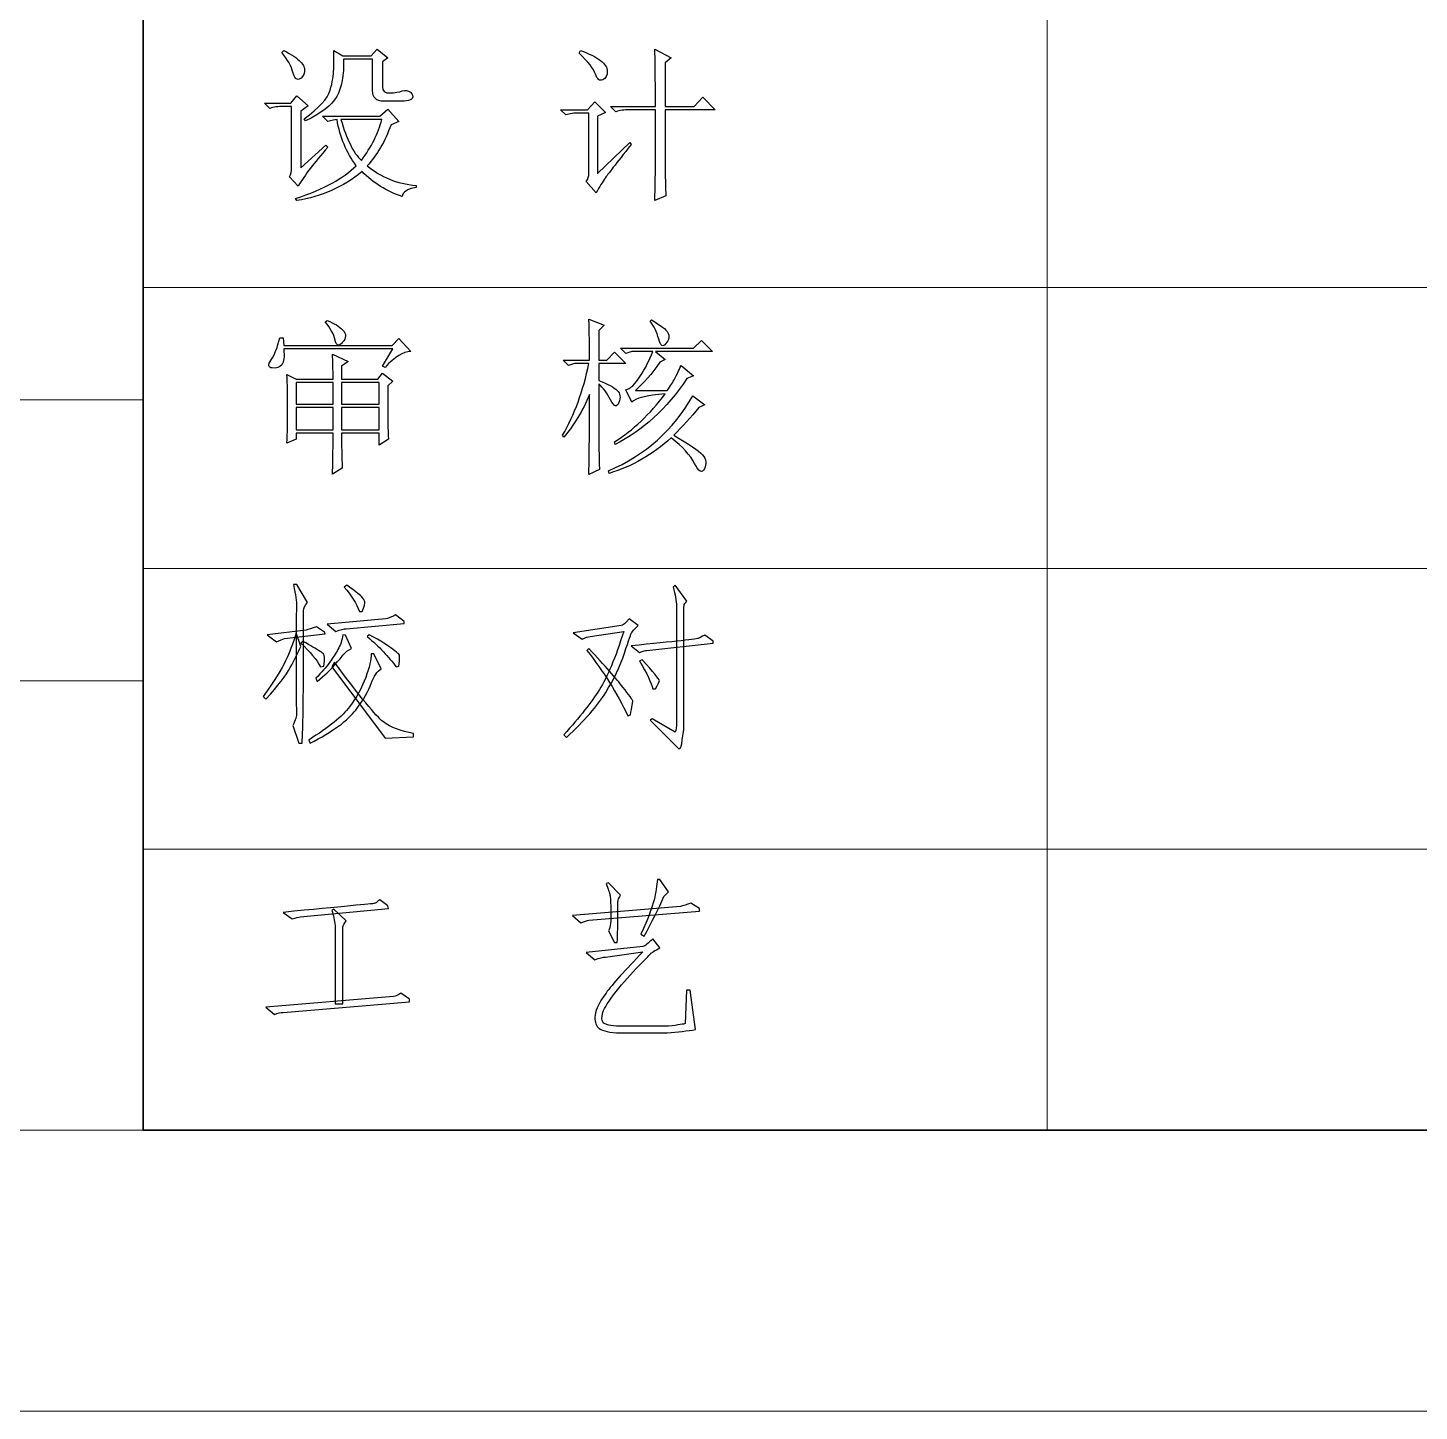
# Model space of a CAD drawing. Header units: millimetres. Extents: x -894 to 2281, y 379 to 1725.
# Drawn here: x -783 to -671.7, y 378.7 to 489.3 of the extents above; entities that cross this region are included whole.
import ezdxf

# ---------------------------------------------------------------- set-up
doc = ezdxf.new("R2010")
doc.units = ezdxf.units.MM
doc.layers.add('layer 1', color=7, linetype='Continuous')

msp = doc.modelspace()

# ---------------------------------------------------------------- linework, layer by layer
at = {"layer": 'layer 1', "lineweight": 35}
for points in [[(-773.752, 1690.598), (-773.752, 1690.598), (-773.752, 401.164), (-773.752, 401.164)], [(-773.752, 401.164), (-773.752, 401.164), (93.735, 401.164), (93.735, 401.164)]]:
    msp.add_open_spline(points, degree=3, dxfattribs=at)
at = {"layer": 'layer 1', "color": 1, "lineweight": 9}
for points in [[(-773.752, 603.34), (-773.752, 603.34), (-773.752, 401.164), (-773.752, 401.164)], [(-701.461, 603.34), (-701.461, 603.34), (-701.461, 401.164), (-701.461, 401.164)], [(-484.589, 468.556), (-484.589, 468.556), (-773.752, 468.556), (-773.752, 468.556)], [(-773.752, 459.57), (-773.752, 459.57), (-894.236, 459.57), (-894.236, 459.57)], [(-773.752, 459.57), (-773.752, 459.57), (-773.752, 459.57), (-773.752, 459.57)], [(-484.589, 446.092), (-484.589, 446.092), (-773.752, 446.092), (-773.752, 446.092)], [(-773.752, 437.106), (-773.752, 437.106), (-894.236, 437.106), (-894.236, 437.106)], [(-773.752, 437.106), (-773.752, 437.106), (-773.752, 437.106), (-773.752, 437.106)], [(-195.427, 423.628), (-195.427, 423.628), (-773.752, 423.628), (-773.752, 423.628)], [(-773.752, 401.164), (-773.752, 401.164), (-894.236, 401.164), (-894.236, 401.164)], [(-773.752, 401.164), (-773.752, 401.164), (-773.752, 401.164), (-773.752, 401.164)], [(-894.236, 378.7), (-894.236, 378.7), (117.832, 378.7), (117.832, 378.7)]]:
    msp.add_open_spline(points, degree=3, dxfattribs=at)
at = {"layer": 'layer 1', "color": 1}
for points, knots in [([(-762.663, 487.348), (-762.173, 486.75), (-761.874, 486.224), (-761.769, 485.766), (-761.769, 485.766), (-761.663, 485.31), (-761.497, 485.126), (-761.268, 485.213), (-761.268, 485.213), (-761.041, 485.301), (-760.899, 485.485), (-760.848, 485.766), (-760.848, 485.766), (-760.794, 486.047), (-760.899, 486.328), (-761.164, 486.608), (-761.164, 486.608), (-761.427, 486.889), (-761.874, 487.188), (-762.505, 487.505), (-762.505, 487.505), (-762.505, 487.505), (-762.663, 487.348), (-762.663, 487.348)], [0, 0, 0, 0, 0.1666667, 0.1666667, 0.1666667, 0.1666667, 0.3333333, 0.3333333, 0.3333333, 0.3333333, 0.5, 0.5, 0.5, 0.5, 0.6666667, 0.6666667, 0.6666667, 0.6666667, 0.8333333, 0.8333333, 0.8333333, 0.8333333, 1, 1, 1, 1]), ([(-754.609, 484.609), (-754.609, 484.609), (-754.609, 486.608), (-754.609, 486.608), (-754.609, 486.608), (-754.609, 486.608), (-754.187, 486.925), (-754.187, 486.925), (-754.187, 486.925), (-754.187, 486.925), (-755.029, 487.61), (-755.029, 487.61), (-755.029, 487.61), (-755.029, 487.61), (-755.503, 487.082), (-755.503, 487.082), (-755.503, 487.082), (-755.503, 487.082), (-757.768, 487.082), (-757.768, 487.082), (-757.768, 487.082), (-757.768, 487.082), (-758.505, 487.505), (-758.505, 487.505), (-758.505, 487.505), (-758.505, 487.013), (-758.505, 486.521), (-758.505, 486.031), (-758.505, 486.031), (-758.505, 485.539), (-758.601, 484.969), (-758.794, 484.319), (-758.794, 484.319), (-758.988, 483.67), (-759.679, 482.906), (-760.875, 482.028), (-760.875, 482.028), (-760.875, 482.028), (-760.769, 481.871), (-760.769, 481.871), (-760.769, 481.871), (-759.504, 482.468), (-758.671, 483.118), (-758.266, 483.818), (-758.266, 483.818), (-757.864, 484.522), (-757.68, 485.521), (-757.714, 486.82), (-757.714, 486.82), (-757.714, 486.82), (-755.398, 486.82), (-755.398, 486.82), (-755.398, 486.82), (-755.398, 486.82), (-755.398, 484.292), (-755.398, 484.292), (-755.398, 484.292), (-755.398, 483.731), (-755.099, 483.45), (-754.504, 483.45), (-754.504, 483.45), (-754.504, 483.45), (-753.661, 483.45), (-753.661, 483.45), (-753.661, 483.45), (-752.819, 483.416), (-752.345, 483.486), (-752.239, 483.661), (-752.239, 483.661), (-752.134, 483.836), (-752.179, 484.003), (-752.37, 484.162), (-752.37, 484.162), (-752.563, 484.319), (-752.783, 484.353), (-753.028, 484.265), (-753.028, 484.265), (-753.275, 484.178), (-753.598, 484.126), (-754.003, 484.108), (-754.003, 484.108), (-754.407, 484.09), (-754.609, 484.259), (-754.609, 484.609)], [0, 0, 0, 0, 0.047619, 0.047619, 0.047619, 0.047619, 0.0952381, 0.0952381, 0.0952381, 0.0952381, 0.1428571, 0.1428571, 0.1428571, 0.1428571, 0.1904762, 0.1904762, 0.1904762, 0.1904762, 0.2380952, 0.2380952, 0.2380952, 0.2380952, 0.2857143, 0.2857143, 0.2857143, 0.2857143, 0.3333333, 0.3333333, 0.3333333, 0.3333333, 0.3809524, 0.3809524, 0.3809524, 0.3809524, 0.4285714, 0.4285714, 0.4285714, 0.4285714, 0.4761905, 0.4761905, 0.4761905, 0.4761905, 0.5238095, 0.5238095, 0.5238095, 0.5238095, 0.5714286, 0.5714286, 0.5714286, 0.5714286, 0.6190476, 0.6190476, 0.6190476, 0.6190476, 0.6666667, 0.6666667, 0.6666667, 0.6666667, 0.7142857, 0.7142857, 0.7142857, 0.7142857, 0.7619048, 0.7619048, 0.7619048, 0.7619048, 0.8095238, 0.8095238, 0.8095238, 0.8095238, 0.8571429, 0.8571429, 0.8571429, 0.8571429, 0.9047619, 0.9047619, 0.9047619, 0.9047619, 0.952381, 0.952381, 0.952381, 0.952381, 1, 1, 1, 1]), ([(-738.888, 487.294), (-738.151, 486.593), (-737.713, 486.031), (-737.571, 485.609), (-737.571, 485.609), (-737.432, 485.189), (-737.239, 485.038), (-736.994, 485.162), (-736.994, 485.162), (-736.747, 485.285), (-736.626, 485.503), (-736.626, 485.82), (-736.626, 485.82), (-736.626, 486.134), (-736.81, 486.433), (-737.178, 486.714), (-737.178, 486.714), (-737.547, 486.995), (-738.081, 487.258), (-738.782, 487.505), (-738.782, 487.505), (-738.782, 487.505), (-738.888, 487.294), (-738.888, 487.294)], [0, 0, 0, 0, 0.1666667, 0.1666667, 0.1666667, 0.1666667, 0.3333333, 0.3333333, 0.3333333, 0.3333333, 0.5, 0.5, 0.5, 0.5, 0.6666667, 0.6666667, 0.6666667, 0.6666667, 0.8333333, 0.8333333, 0.8333333, 0.8333333, 1, 1, 1, 1]), ([(-732.782, 483.03), (-732.782, 483.03), (-736.36, 483.03), (-736.36, 483.03), (-736.36, 483.03), (-736.36, 483.03), (-735.94, 482.608), (-735.94, 482.608), (-735.94, 482.608), (-735.624, 482.713), (-735.273, 482.765), (-734.887, 482.765), (-734.887, 482.765), (-734.887, 482.765), (-732.782, 482.765), (-732.782, 482.765), (-732.782, 482.765), (-732.782, 482.765), (-732.782, 478.081), (-732.782, 478.081), (-732.782, 478.081), (-732.782, 477.52), (-732.798, 476.659), (-732.834, 475.5), (-732.834, 475.5), (-732.834, 475.5), (-731.94, 475.868), (-731.94, 475.868), (-731.94, 475.868), (-731.973, 476.536), (-731.991, 477.185), (-731.991, 477.816), (-731.991, 477.816), (-731.991, 477.816), (-731.991, 482.765), (-731.991, 482.765), (-731.991, 482.765), (-731.991, 482.765), (-727.99, 482.765), (-727.99, 482.765), (-727.99, 482.765), (-727.99, 482.765), (-728.99, 483.767), (-728.99, 483.767), (-728.99, 483.767), (-728.99, 483.767), (-729.675, 483.03), (-729.675, 483.03), (-729.675, 483.03), (-729.675, 483.03), (-731.991, 483.03), (-731.991, 483.03), (-731.991, 483.03), (-731.991, 483.03), (-731.991, 486.505), (-731.991, 486.505), (-731.991, 486.505), (-731.991, 486.505), (-731.517, 486.925), (-731.517, 486.925), (-731.517, 486.925), (-731.517, 486.925), (-732.834, 487.61), (-732.834, 487.61), (-732.834, 487.61), (-732.798, 486.907), (-732.782, 485.382), (-732.782, 483.03)], [0, 0, 0, 0, 0.0588235, 0.0588235, 0.0588235, 0.0588235, 0.1176471, 0.1176471, 0.1176471, 0.1176471, 0.1764706, 0.1764706, 0.1764706, 0.1764706, 0.2352941, 0.2352941, 0.2352941, 0.2352941, 0.2941176, 0.2941176, 0.2941176, 0.2941176, 0.3529412, 0.3529412, 0.3529412, 0.3529412, 0.4117647, 0.4117647, 0.4117647, 0.4117647, 0.4705882, 0.4705882, 0.4705882, 0.4705882, 0.5294118, 0.5294118, 0.5294118, 0.5294118, 0.5882353, 0.5882353, 0.5882353, 0.5882353, 0.6470588, 0.6470588, 0.6470588, 0.6470588, 0.7058824, 0.7058824, 0.7058824, 0.7058824, 0.7647059, 0.7647059, 0.7647059, 0.7647059, 0.8235294, 0.8235294, 0.8235294, 0.8235294, 0.8823529, 0.8823529, 0.8823529, 0.8823529, 0.9411765, 0.9411765, 0.9411765, 0.9411765, 1, 1, 1, 1]), ([(-761.137, 478.133), (-761.137, 478.133), (-761.137, 482.662), (-761.137, 482.662), (-761.137, 482.662), (-761.137, 482.662), (-760.558, 483.082), (-760.558, 483.082), (-760.558, 483.082), (-760.558, 483.082), (-761.452, 483.872), (-761.452, 483.872), (-761.452, 483.872), (-761.452, 483.872), (-761.926, 483.293), (-761.926, 483.293), (-761.926, 483.293), (-761.926, 483.293), (-764.033, 483.293), (-764.033, 483.293), (-764.033, 483.293), (-764.033, 483.293), (-763.611, 482.87), (-763.611, 482.87), (-763.611, 482.87), (-763.296, 482.976), (-762.943, 483.03), (-762.559, 483.03), (-762.559, 483.03), (-762.559, 483.03), (-761.874, 483.03), (-761.874, 483.03), (-761.874, 483.03), (-761.874, 483.03), (-761.874, 478.133), (-761.874, 478.133), (-761.874, 478.133), (-761.874, 477.852), (-761.926, 477.607), (-762.031, 477.396), (-762.031, 477.396), (-762.031, 477.396), (-761.349, 476.659), (-761.349, 476.659), (-761.349, 476.659), (-761.068, 477.115), (-760.742, 477.589), (-760.374, 478.081), (-760.374, 478.081), (-760.005, 478.571), (-759.54, 479.132), (-758.979, 479.766), (-758.979, 479.766), (-758.979, 479.766), (-759.136, 479.923), (-759.136, 479.923), (-759.136, 479.923), (-759.136, 479.923), (-761.137, 478.133), (-761.137, 478.133)], [0, 0, 0, 0, 0.0666667, 0.0666667, 0.0666667, 0.0666667, 0.1333333, 0.1333333, 0.1333333, 0.1333333, 0.2, 0.2, 0.2, 0.2, 0.2666667, 0.2666667, 0.2666667, 0.2666667, 0.3333333, 0.3333333, 0.3333333, 0.3333333, 0.4, 0.4, 0.4, 0.4, 0.4666667, 0.4666667, 0.4666667, 0.4666667, 0.5333333, 0.5333333, 0.5333333, 0.5333333, 0.6, 0.6, 0.6, 0.6, 0.6666667, 0.6666667, 0.6666667, 0.6666667, 0.7333333, 0.7333333, 0.7333333, 0.7333333, 0.8, 0.8, 0.8, 0.8, 0.8666667, 0.8666667, 0.8666667, 0.8666667, 0.9333333, 0.9333333, 0.9333333, 0.9333333, 1, 1, 1, 1]), ([(-737.414, 477.659), (-737.414, 477.659), (-737.414, 482.239), (-737.414, 482.239), (-737.414, 482.239), (-737.414, 482.239), (-736.783, 482.556), (-736.783, 482.556), (-736.783, 482.556), (-736.783, 482.556), (-737.625, 483.398), (-737.625, 483.398), (-737.625, 483.398), (-737.625, 483.398), (-738.205, 482.765), (-738.205, 482.765), (-738.205, 482.765), (-738.205, 482.765), (-740.364, 482.765), (-740.364, 482.765), (-740.364, 482.765), (-740.364, 482.765), (-739.941, 482.345), (-739.941, 482.345), (-739.941, 482.345), (-739.624, 482.45), (-739.274, 482.502), (-738.888, 482.502), (-738.888, 482.502), (-738.888, 482.502), (-738.099, 482.502), (-738.099, 482.502), (-738.099, 482.502), (-738.099, 482.502), (-738.099, 478.027), (-738.099, 478.027), (-738.099, 478.027), (-738.099, 478.027), (-738.099, 477.913), (-738.099, 477.686), (-738.099, 477.686), (-738.099, 477.457), (-738.169, 477.239), (-738.31, 477.028), (-738.31, 477.028), (-738.31, 477.028), (-737.52, 476.131), (-737.52, 476.131), (-737.52, 476.131), (-737.239, 476.623), (-737.003, 477.01), (-736.81, 477.29), (-736.81, 477.29), (-736.617, 477.571), (-735.922, 478.465), (-734.73, 479.975), (-734.73, 479.975), (-734.73, 479.975), (-734.835, 480.134), (-734.835, 480.134), (-734.835, 480.134), (-734.835, 480.134), (-737.414, 477.659), (-737.414, 477.659)], [0, 0, 0, 0, 0.0625, 0.0625, 0.0625, 0.0625, 0.125, 0.125, 0.125, 0.125, 0.1875, 0.1875, 0.1875, 0.1875, 0.25, 0.25, 0.25, 0.25, 0.3125, 0.3125, 0.3125, 0.3125, 0.375, 0.375, 0.375, 0.375, 0.4375, 0.4375, 0.4375, 0.4375, 0.5, 0.5, 0.5, 0.5, 0.5625, 0.5625, 0.5625, 0.5625, 0.625, 0.625, 0.625, 0.625, 0.6875, 0.6875, 0.6875, 0.6875, 0.75, 0.75, 0.75, 0.75, 0.8125, 0.8125, 0.8125, 0.8125, 0.875, 0.875, 0.875, 0.875, 0.9375, 0.9375, 0.9375, 0.9375, 1, 1, 1, 1]), ([(-759.399, 482.239), (-759.399, 482.239), (-758.979, 481.819), (-758.979, 481.819), (-758.979, 481.819), (-758.662, 481.922), (-758.417, 481.976), (-758.242, 481.976), (-758.242, 481.976), (-758.242, 481.976), (-758.242, 481.976), (-758.242, 481.976), (-758.242, 481.976), (-757.995, 480.572), (-757.487, 479.344), (-756.714, 478.29), (-756.714, 478.29), (-757.662, 477.308), (-759.277, 476.43), (-761.557, 475.657), (-761.557, 475.657), (-761.557, 475.657), (-761.452, 475.5), (-761.452, 475.5), (-761.452, 475.5), (-759.486, 475.817), (-757.75, 476.587), (-756.24, 477.816), (-756.24, 477.816), (-755.328, 476.904), (-754.257, 476.237), (-753.028, 475.817), (-753.028, 475.817), (-752.994, 476.167), (-752.626, 476.412), (-751.923, 476.554), (-751.923, 476.554), (-751.923, 476.554), (-751.923, 476.711), (-751.923, 476.711), (-751.923, 476.711), (-753.468, 476.852), (-754.767, 477.378), (-755.82, 478.29), (-755.82, 478.29), (-755.047, 479.132), (-754.416, 480.222), (-753.924, 481.554), (-753.924, 481.554), (-753.924, 481.554), (-753.293, 481.819), (-753.293, 481.819), (-753.293, 481.819), (-753.293, 481.819), (-754.187, 482.819), (-754.187, 482.819), (-754.187, 482.819), (-754.187, 482.819), (-754.818, 482.239), (-754.818, 482.239), (-754.818, 482.239), (-754.818, 482.239), (-759.399, 482.239), (-759.399, 482.239)], [0, 0, 0, 0, 0.0625, 0.0625, 0.0625, 0.0625, 0.125, 0.125, 0.125, 0.125, 0.1875, 0.1875, 0.1875, 0.1875, 0.25, 0.25, 0.25, 0.25, 0.3125, 0.3125, 0.3125, 0.3125, 0.375, 0.375, 0.375, 0.375, 0.4375, 0.4375, 0.4375, 0.4375, 0.5, 0.5, 0.5, 0.5, 0.5625, 0.5625, 0.5625, 0.5625, 0.625, 0.625, 0.625, 0.625, 0.6875, 0.6875, 0.6875, 0.6875, 0.75, 0.75, 0.75, 0.75, 0.8125, 0.8125, 0.8125, 0.8125, 0.875, 0.875, 0.875, 0.875, 0.9375, 0.9375, 0.9375, 0.9375, 1, 1, 1, 1]), ([(-757.925, 481.976), (-757.925, 481.976), (-754.661, 481.976), (-754.661, 481.976), (-754.661, 481.976), (-754.942, 480.889), (-755.485, 479.8), (-756.294, 478.712), (-756.294, 478.712), (-756.925, 479.308), (-757.469, 480.397), (-757.925, 481.976)], [0, 0, 0, 0, 0.3333333, 0.3333333, 0.3333333, 0.3333333, 0.6666667, 0.6666667, 0.6666667, 0.6666667, 1, 1, 1, 1]), ([(-759.19, 465.799), (-758.767, 465.307), (-758.505, 464.826), (-758.399, 464.352), (-758.399, 464.352), (-758.293, 463.878), (-758.091, 463.815), (-757.795, 464.168), (-757.795, 464.168), (-757.496, 464.518), (-757.487, 464.842), (-757.768, 465.14), (-757.768, 465.14), (-758.049, 465.439), (-758.469, 465.693), (-759.03, 465.904), (-759.03, 465.904), (-759.03, 465.904), (-759.19, 465.799), (-759.19, 465.799)], [0, 0, 0, 0, 0.2, 0.2, 0.2, 0.2, 0.4, 0.4, 0.4, 0.4, 0.6, 0.6, 0.6, 0.6, 0.8, 0.8, 0.8, 0.8, 1, 1, 1, 1]), ([(-737.308, 456.532), (-737.308, 456.532), (-737.308, 460.85), (-737.308, 460.85), (-737.308, 460.85), (-736.958, 460.533), (-736.641, 460.104), (-736.36, 459.56), (-736.36, 459.56), (-736.08, 459.017), (-735.862, 458.945), (-735.702, 459.349), (-735.702, 459.349), (-735.545, 459.754), (-735.59, 460.077), (-735.835, 460.324), (-735.835, 460.324), (-736.08, 460.569), (-736.572, 460.832), (-737.308, 461.113), (-737.308, 461.113), (-737.308, 461.113), (-737.308, 462.483), (-737.308, 462.483), (-737.308, 462.483), (-737.308, 462.483), (-735.15, 462.483), (-735.15, 462.483), (-735.15, 462.483), (-735.15, 462.483), (-736.046, 463.377), (-736.046, 463.377), (-736.046, 463.377), (-736.046, 463.377), (-736.677, 462.746), (-736.677, 462.746), (-736.677, 462.746), (-736.677, 462.746), (-737.308, 462.746), (-737.308, 462.746), (-737.308, 462.746), (-737.308, 462.746), (-737.308, 465.113), (-737.308, 465.113), (-737.308, 465.113), (-737.308, 465.113), (-736.888, 465.536), (-736.888, 465.536), (-736.888, 465.536), (-736.888, 465.536), (-738.099, 466.01), (-738.099, 466.01), (-738.099, 466.01), (-738.063, 464.992), (-738.045, 463.903), (-738.045, 462.746), (-738.045, 462.746), (-738.045, 462.746), (-740.152, 462.746), (-740.152, 462.746), (-740.152, 462.746), (-740.152, 462.746), (-739.73, 462.323), (-739.73, 462.323), (-739.73, 462.323), (-739.73, 462.323), (-739.256, 462.483), (-739.256, 462.483), (-739.256, 462.483), (-739.256, 462.483), (-738.099, 462.483), (-738.099, 462.483), (-738.099, 462.483), (-738.555, 460.27), (-739.256, 458.359), (-740.204, 456.743), (-740.204, 456.743), (-740.204, 456.743), (-740.098, 456.586), (-740.098, 456.586), (-740.098, 456.586), (-739.292, 457.532), (-738.607, 458.673), (-738.045, 460.007), (-738.045, 460.007), (-738.045, 457.797), (-738.063, 455.656), (-738.099, 453.585), (-738.099, 453.585), (-738.099, 453.585), (-737.257, 454.005), (-737.257, 454.005), (-737.257, 454.005), (-737.29, 455.234), (-737.308, 456.076), (-737.308, 456.532)], [0, 0, 0, 0, 0.0416667, 0.0416667, 0.0416667, 0.0416667, 0.0833333, 0.0833333, 0.0833333, 0.0833333, 0.125, 0.125, 0.125, 0.125, 0.1666667, 0.1666667, 0.1666667, 0.1666667, 0.2083333, 0.2083333, 0.2083333, 0.2083333, 0.25, 0.25, 0.25, 0.25, 0.2916667, 0.2916667, 0.2916667, 0.2916667, 0.3333333, 0.3333333, 0.3333333, 0.3333333, 0.375, 0.375, 0.375, 0.375, 0.4166667, 0.4166667, 0.4166667, 0.4166667, 0.4583333, 0.4583333, 0.4583333, 0.4583333, 0.5, 0.5, 0.5, 0.5, 0.5416667, 0.5416667, 0.5416667, 0.5416667, 0.5833333, 0.5833333, 0.5833333, 0.5833333, 0.625, 0.625, 0.625, 0.625, 0.6666667, 0.6666667, 0.6666667, 0.6666667, 0.7083333, 0.7083333, 0.7083333, 0.7083333, 0.75, 0.75, 0.75, 0.75, 0.7916667, 0.7916667, 0.7916667, 0.7916667, 0.8333333, 0.8333333, 0.8333333, 0.8333333, 0.875, 0.875, 0.875, 0.875, 0.9166667, 0.9166667, 0.9166667, 0.9166667, 0.9583333, 0.9583333, 0.9583333, 0.9583333, 1, 1, 1, 1]), ([(-733.202, 465.853), (-732.885, 465.466), (-732.658, 464.992), (-732.517, 464.431), (-732.517, 464.431), (-732.378, 463.869), (-732.184, 463.745), (-731.94, 464.062), (-731.94, 464.062), (-731.692, 464.377), (-731.641, 464.666), (-731.78, 464.929), (-731.78, 464.929), (-731.922, 465.194), (-732.36, 465.536), (-733.096, 465.956), (-733.096, 465.956), (-733.096, 465.956), (-733.202, 465.853), (-733.202, 465.853)], [0, 0, 0, 0, 0.2, 0.2, 0.2, 0.2, 0.4, 0.4, 0.4, 0.4, 0.6, 0.6, 0.6, 0.6, 0.8, 0.8, 0.8, 0.8, 1, 1, 1, 1]), ([(-754.609, 462.272), (-754.609, 462.272), (-754.398, 462.166), (-754.398, 462.166), (-754.398, 462.166), (-753.625, 463.009), (-752.94, 463.429), (-752.345, 463.429), (-752.345, 463.429), (-752.345, 463.429), (-753.293, 464.482), (-753.293, 464.482), (-753.293, 464.482), (-753.293, 464.482), (-753.819, 463.903), (-753.819, 463.903), (-753.819, 463.903), (-753.819, 463.903), (-762.505, 463.903), (-762.505, 463.903), (-762.505, 463.903), (-762.505, 463.903), (-762.559, 464.536), (-762.559, 464.536), (-762.559, 464.536), (-762.559, 464.536), (-762.822, 464.536), (-762.822, 464.536), (-762.822, 464.536), (-762.997, 463.763), (-763.224, 463.175), (-763.505, 462.77), (-763.505, 462.77), (-763.786, 462.368), (-763.761, 462.148), (-763.426, 462.115), (-763.426, 462.115), (-763.094, 462.079), (-762.84, 462.166), (-762.663, 462.377), (-762.663, 462.377), (-762.487, 462.586), (-762.436, 463.009), (-762.505, 463.64), (-762.505, 463.64), (-762.505, 463.64), (-753.767, 463.64), (-753.767, 463.64), (-753.767, 463.64), (-753.767, 463.64), (-754.609, 462.272), (-754.609, 462.272)], [0, 0, 0, 0, 0.0769231, 0.0769231, 0.0769231, 0.0769231, 0.1538462, 0.1538462, 0.1538462, 0.1538462, 0.2307692, 0.2307692, 0.2307692, 0.2307692, 0.3076923, 0.3076923, 0.3076923, 0.3076923, 0.3846154, 0.3846154, 0.3846154, 0.3846154, 0.4615385, 0.4615385, 0.4615385, 0.4615385, 0.5384615, 0.5384615, 0.5384615, 0.5384615, 0.6153846, 0.6153846, 0.6153846, 0.6153846, 0.6923077, 0.6923077, 0.6923077, 0.6923077, 0.7692308, 0.7692308, 0.7692308, 0.7692308, 0.8461538, 0.8461538, 0.8461538, 0.8461538, 0.9230769, 0.9230769, 0.9230769, 0.9230769, 1, 1, 1, 1]), ([(-734.361, 460.324), (-733.728, 460.886), (-733.078, 461.641), (-732.414, 462.586), (-732.414, 462.586), (-732.414, 462.586), (-731.991, 462.797), (-731.991, 462.797), (-731.991, 462.797), (-731.991, 462.797), (-732.782, 463.429), (-732.782, 463.429), (-732.782, 463.429), (-732.782, 463.429), (-728.202, 463.429), (-728.202, 463.429), (-728.202, 463.429), (-728.202, 463.429), (-729.096, 464.325), (-729.096, 464.325), (-729.096, 464.325), (-729.096, 464.325), (-729.727, 463.694), (-729.727, 463.694), (-729.727, 463.694), (-729.727, 463.694), (-735.572, 463.694), (-735.572, 463.694), (-735.572, 463.694), (-735.572, 463.694), (-735.15, 463.271), (-735.15, 463.271), (-735.15, 463.271), (-735.15, 463.271), (-734.676, 463.429), (-734.676, 463.429), (-734.676, 463.429), (-734.676, 463.429), (-732.991, 463.429), (-732.991, 463.429), (-732.991, 463.429), (-733.238, 462.764), (-733.57, 462.106), (-733.993, 461.456), (-733.993, 461.456), (-734.413, 460.805), (-734.799, 460.445), (-735.15, 460.376), (-735.15, 460.376), (-735.15, 460.376), (-734.676, 459.376), (-734.676, 459.376), (-734.676, 459.376), (-734.395, 459.691), (-733.501, 459.92), (-731.991, 460.059), (-731.991, 460.059), (-733.22, 458.41), (-734.57, 457.13), (-736.046, 456.218), (-736.046, 456.218), (-736.046, 456.218), (-735.992, 456.007), (-735.992, 456.007), (-735.992, 456.007), (-733.818, 457.094), (-731.904, 458.848), (-730.255, 461.272), (-730.255, 461.272), (-730.255, 461.272), (-729.727, 461.481), (-729.727, 461.481), (-729.727, 461.481), (-729.727, 461.481), (-730.729, 462.323), (-730.729, 462.323), (-730.729, 462.323), (-730.904, 461.903), (-731.07, 461.553), (-731.227, 461.272), (-731.227, 461.272), (-731.387, 460.991), (-731.587, 460.675), (-731.834, 460.324), (-731.834, 460.324), (-731.834, 460.324), (-734.361, 460.324), (-734.361, 460.324)], [0, 0, 0, 0, 0.0454545, 0.0454545, 0.0454545, 0.0454545, 0.0909091, 0.0909091, 0.0909091, 0.0909091, 0.1363636, 0.1363636, 0.1363636, 0.1363636, 0.1818182, 0.1818182, 0.1818182, 0.1818182, 0.2272727, 0.2272727, 0.2272727, 0.2272727, 0.2727273, 0.2727273, 0.2727273, 0.2727273, 0.3181818, 0.3181818, 0.3181818, 0.3181818, 0.3636364, 0.3636364, 0.3636364, 0.3636364, 0.4090909, 0.4090909, 0.4090909, 0.4090909, 0.4545455, 0.4545455, 0.4545455, 0.4545455, 0.5, 0.5, 0.5, 0.5, 0.5454545, 0.5454545, 0.5454545, 0.5454545, 0.5909091, 0.5909091, 0.5909091, 0.5909091, 0.6363636, 0.6363636, 0.6363636, 0.6363636, 0.6818182, 0.6818182, 0.6818182, 0.6818182, 0.7272727, 0.7272727, 0.7272727, 0.7272727, 0.7727273, 0.7727273, 0.7727273, 0.7727273, 0.8181818, 0.8181818, 0.8181818, 0.8181818, 0.8636364, 0.8636364, 0.8636364, 0.8636364, 0.9090909, 0.9090909, 0.9090909, 0.9090909, 0.9545455, 0.9545455, 0.9545455, 0.9545455, 1, 1, 1, 1]), ([(-758.556, 461.218), (-758.556, 461.218), (-761.506, 461.218), (-761.506, 461.218), (-761.506, 461.218), (-761.506, 461.218), (-762.243, 461.587), (-762.243, 461.587), (-762.243, 461.587), (-762.207, 460.85), (-762.191, 459.956), (-762.191, 458.902), (-762.191, 458.902), (-762.191, 457.849), (-762.207, 456.919), (-762.243, 456.112), (-762.243, 456.112), (-762.243, 456.112), (-761.506, 456.427), (-761.506, 456.427), (-761.506, 456.427), (-761.506, 456.427), (-761.506, 456.901), (-761.506, 456.901), (-761.506, 456.901), (-761.506, 456.901), (-758.556, 456.901), (-758.556, 456.901), (-758.556, 456.901), (-758.556, 455.357), (-758.574, 454.268), (-758.61, 453.637), (-758.61, 453.637), (-758.61, 453.637), (-757.819, 454.111), (-757.819, 454.111), (-757.819, 454.111), (-757.855, 454.497), (-757.873, 455.427), (-757.873, 456.901), (-757.873, 456.901), (-757.873, 456.901), (-754.872, 456.901), (-754.872, 456.901), (-754.872, 456.901), (-754.872, 456.901), (-754.872, 455.953), (-754.872, 455.953), (-754.872, 455.953), (-754.872, 455.953), (-754.135, 456.427), (-754.135, 456.427), (-754.135, 456.427), (-754.169, 456.988), (-754.187, 458.41), (-754.187, 460.693), (-754.187, 460.693), (-754.187, 460.693), (-753.767, 461.061), (-753.767, 461.061), (-753.767, 461.061), (-753.767, 461.061), (-754.609, 461.692), (-754.609, 461.692), (-754.609, 461.692), (-754.609, 461.692), (-754.978, 461.218), (-754.978, 461.218), (-754.978, 461.218), (-754.978, 461.218), (-757.873, 461.218), (-757.873, 461.218), (-757.873, 461.218), (-757.873, 461.218), (-757.873, 462.272), (-757.873, 462.272), (-757.873, 462.272), (-757.873, 462.272), (-757.345, 462.64), (-757.345, 462.64), (-757.345, 462.64), (-757.345, 462.64), (-758.61, 463.22), (-758.61, 463.22), (-758.61, 463.22), (-758.574, 462.658), (-758.556, 461.991), (-758.556, 461.218)], [0, 0, 0, 0, 0.0454545, 0.0454545, 0.0454545, 0.0454545, 0.0909091, 0.0909091, 0.0909091, 0.0909091, 0.1363636, 0.1363636, 0.1363636, 0.1363636, 0.1818182, 0.1818182, 0.1818182, 0.1818182, 0.2272727, 0.2272727, 0.2272727, 0.2272727, 0.2727273, 0.2727273, 0.2727273, 0.2727273, 0.3181818, 0.3181818, 0.3181818, 0.3181818, 0.3636364, 0.3636364, 0.3636364, 0.3636364, 0.4090909, 0.4090909, 0.4090909, 0.4090909, 0.4545455, 0.4545455, 0.4545455, 0.4545455, 0.5, 0.5, 0.5, 0.5, 0.5454545, 0.5454545, 0.5454545, 0.5454545, 0.5909091, 0.5909091, 0.5909091, 0.5909091, 0.6363636, 0.6363636, 0.6363636, 0.6363636, 0.6818182, 0.6818182, 0.6818182, 0.6818182, 0.7272727, 0.7272727, 0.7272727, 0.7272727, 0.7727273, 0.7727273, 0.7727273, 0.7727273, 0.8181818, 0.8181818, 0.8181818, 0.8181818, 0.8636364, 0.8636364, 0.8636364, 0.8636364, 0.9090909, 0.9090909, 0.9090909, 0.9090909, 0.9545455, 0.9545455, 0.9545455, 0.9545455, 1, 1, 1, 1]), ([(-761.506, 460.955), (-761.506, 460.955), (-758.556, 460.955), (-758.556, 460.955), (-758.556, 460.955), (-758.556, 460.955), (-758.556, 459.217), (-758.556, 459.217), (-758.556, 459.217), (-758.556, 459.217), (-761.506, 459.217), (-761.506, 459.217), (-761.506, 459.217), (-761.506, 459.217), (-761.506, 460.955), (-761.506, 460.955)], [0, 0, 0, 0, 0.25, 0.25, 0.25, 0.25, 0.5, 0.5, 0.5, 0.5, 0.75, 0.75, 0.75, 0.75, 1, 1, 1, 1]), ([(-757.873, 460.955), (-757.873, 460.955), (-754.872, 460.955), (-754.872, 460.955), (-754.872, 460.955), (-754.872, 460.955), (-754.872, 459.217), (-754.872, 459.217), (-754.872, 459.217), (-754.872, 459.217), (-757.873, 459.217), (-757.873, 459.217), (-757.873, 459.217), (-757.873, 459.217), (-757.873, 460.955), (-757.873, 460.955)], [0, 0, 0, 0, 0.25, 0.25, 0.25, 0.25, 0.5, 0.5, 0.5, 0.5, 0.75, 0.75, 0.75, 0.75, 1, 1, 1, 1]), ([(-729.781, 459.902), (-731.324, 457.163), (-733.57, 455.164), (-736.52, 453.899), (-736.52, 453.899), (-736.52, 453.899), (-736.466, 453.691), (-736.466, 453.691), (-736.466, 453.691), (-734.642, 454.252), (-732.991, 455.198), (-731.517, 456.532), (-731.517, 456.532), (-730.605, 455.831), (-729.983, 455.146), (-729.648, 454.479), (-729.648, 454.479), (-729.316, 453.812), (-729.051, 453.673), (-728.86, 454.059), (-728.86, 454.059), (-728.667, 454.443), (-728.718, 454.814), (-729.017, 455.164), (-729.017, 455.164), (-729.316, 455.515), (-730.077, 456.04), (-731.306, 456.743), (-731.306, 456.743), (-730.605, 457.444), (-729.938, 458.183), (-729.307, 458.954), (-729.307, 458.954), (-729.307, 458.954), (-728.833, 459.165), (-728.833, 459.165), (-728.833, 459.165), (-728.833, 459.165), (-729.781, 459.902), (-729.781, 459.902)], [0, 0, 0, 0, 0.1, 0.1, 0.1, 0.1, 0.2, 0.2, 0.2, 0.2, 0.3, 0.3, 0.3, 0.3, 0.4, 0.4, 0.4, 0.4, 0.5, 0.5, 0.5, 0.5, 0.6, 0.6, 0.6, 0.6, 0.7, 0.7, 0.7, 0.7, 0.8, 0.8, 0.8, 0.8, 0.9, 0.9, 0.9, 0.9, 1, 1, 1, 1]), ([(-761.506, 458.954), (-761.506, 458.954), (-758.556, 458.954), (-758.556, 458.954), (-758.556, 458.954), (-758.556, 458.954), (-758.556, 457.163), (-758.556, 457.163), (-758.556, 457.163), (-758.556, 457.163), (-761.506, 457.163), (-761.506, 457.163), (-761.506, 457.163), (-761.506, 457.163), (-761.506, 458.954), (-761.506, 458.954)], [0, 0, 0, 0, 0.25, 0.25, 0.25, 0.25, 0.5, 0.5, 0.5, 0.5, 0.75, 0.75, 0.75, 0.75, 1, 1, 1, 1]), ([(-757.873, 458.954), (-757.873, 458.954), (-754.872, 458.954), (-754.872, 458.954), (-754.872, 458.954), (-754.872, 458.954), (-754.872, 457.163), (-754.872, 457.163), (-754.872, 457.163), (-754.872, 457.163), (-757.873, 457.163), (-757.873, 457.163), (-757.873, 457.163), (-757.873, 457.163), (-757.873, 458.954), (-757.873, 458.954)], [0, 0, 0, 0, 0.25, 0.25, 0.25, 0.25, 0.5, 0.5, 0.5, 0.5, 0.75, 0.75, 0.75, 0.75, 1, 1, 1, 1]), ([(-760.609, 443.372), (-760.821, 443.125), (-760.926, 442.898), (-760.926, 442.687), (-760.926, 442.687), (-760.926, 442.475), (-760.926, 440.993), (-760.926, 438.239), (-760.926, 438.239), (-760.926, 435.482), (-760.962, 433.438), (-761.032, 432.104), (-761.032, 432.104), (-761.032, 432.104), (-761.295, 432.104), (-761.295, 432.104), (-761.295, 432.104), (-761.295, 432.104), (-761.769, 433.526), (-761.769, 433.526), (-761.769, 433.526), (-761.557, 433.982), (-761.461, 434.299), (-761.479, 434.474), (-761.479, 434.474), (-761.497, 434.649), (-761.506, 436.08), (-761.506, 438.764), (-761.506, 438.764), (-761.506, 441.449), (-761.497, 442.916), (-761.479, 443.161), (-761.479, 443.161), (-761.461, 443.405), (-761.539, 443.951), (-761.717, 444.794), (-761.717, 444.794), (-761.717, 444.794), (-761.452, 444.794), (-761.452, 444.794), (-761.452, 444.794), (-761.452, 444.794), (-760.609, 443.372), (-760.609, 443.372)], [0, 0, 0, 0, 0.0909091, 0.0909091, 0.0909091, 0.0909091, 0.1818182, 0.1818182, 0.1818182, 0.1818182, 0.2727273, 0.2727273, 0.2727273, 0.2727273, 0.3636364, 0.3636364, 0.3636364, 0.3636364, 0.4545455, 0.4545455, 0.4545455, 0.4545455, 0.5454545, 0.5454545, 0.5454545, 0.5454545, 0.6363636, 0.6363636, 0.6363636, 0.6363636, 0.7272727, 0.7272727, 0.7272727, 0.7272727, 0.8181818, 0.8181818, 0.8181818, 0.8181818, 0.9090909, 0.9090909, 0.9090909, 0.9090909, 1, 1, 1, 1]), ([(-756.451, 442.635), (-756.696, 443.3), (-757.101, 443.951), (-757.662, 444.583), (-757.662, 444.583), (-757.662, 444.583), (-757.451, 444.74), (-757.451, 444.74), (-757.451, 444.74), (-756.856, 444.32), (-756.469, 444.021), (-756.294, 443.846), (-756.294, 443.846), (-756.117, 443.671), (-756.02, 443.529), (-756.004, 443.423), (-756.004, 443.423), (-755.986, 443.318), (-756.065, 443.055), (-756.24, 442.635), (-756.24, 442.635), (-756.24, 442.635), (-756.451, 442.635), (-756.451, 442.635)], [0, 0, 0, 0, 0.1666667, 0.1666667, 0.1666667, 0.1666667, 0.3333333, 0.3333333, 0.3333333, 0.3333333, 0.5, 0.5, 0.5, 0.5, 0.6666667, 0.6666667, 0.6666667, 0.6666667, 0.8333333, 0.8333333, 0.8333333, 0.8333333, 1, 1, 1, 1]), ([(-730.491, 443.109), (-730.509, 443.003), (-730.518, 439.703), (-730.518, 433.209), (-730.518, 433.209), (-730.587, 432.719), (-730.639, 432.333), (-730.675, 432.052), (-730.675, 432.052), (-730.711, 431.771), (-730.798, 431.648), (-730.938, 431.684), (-730.938, 431.684), (-730.938, 431.684), (-733.202, 433.946), (-733.202, 433.946), (-733.202, 433.946), (-733.202, 433.946), (-733.045, 434.051), (-733.045, 434.051), (-733.045, 434.051), (-733.045, 434.051), (-731.2, 433), (-731.2, 433), (-731.2, 433), (-731.131, 433.139), (-731.097, 433.402), (-731.097, 433.789), (-731.097, 433.789), (-731.097, 433.789), (-731.097, 443.055), (-731.097, 443.055), (-731.097, 443.055), (-731.097, 443.511), (-731.185, 444.021), (-731.36, 444.583), (-731.36, 444.583), (-731.36, 444.583), (-731.2, 444.74), (-731.2, 444.74), (-731.2, 444.74), (-731.2, 444.74), (-730.255, 443.477), (-730.255, 443.477), (-730.255, 443.477), (-730.394, 443.336), (-730.473, 443.212), (-730.491, 443.109)], [0, 0, 0, 0, 0.0833333, 0.0833333, 0.0833333, 0.0833333, 0.1666667, 0.1666667, 0.1666667, 0.1666667, 0.25, 0.25, 0.25, 0.25, 0.3333333, 0.3333333, 0.3333333, 0.3333333, 0.4166667, 0.4166667, 0.4166667, 0.4166667, 0.5, 0.5, 0.5, 0.5, 0.5833333, 0.5833333, 0.5833333, 0.5833333, 0.6666667, 0.6666667, 0.6666667, 0.6666667, 0.75, 0.75, 0.75, 0.75, 0.8333333, 0.8333333, 0.8333333, 0.8333333, 0.9166667, 0.9166667, 0.9166667, 0.9166667, 1, 1, 1, 1]), ([(-753.556, 442.37), (-753.556, 442.37), (-752.871, 441.844), (-752.871, 441.844), (-752.871, 441.844), (-752.871, 441.844), (-752.871, 441.687), (-752.871, 441.687), (-752.871, 441.687), (-752.871, 441.687), (-757.505, 441.265), (-757.505, 441.265), (-757.505, 441.265), (-757.644, 441.265), (-757.925, 441.195), (-758.347, 441.053), (-758.347, 441.053), (-758.347, 441.053), (-759.03, 441.633), (-759.03, 441.633), (-759.03, 441.633), (-759.03, 441.633), (-754.344, 442.055), (-754.344, 442.055), (-754.344, 442.055), (-754.169, 442.089), (-753.906, 442.195), (-753.556, 442.37)], [0, 0, 0, 0, 0.1428571, 0.1428571, 0.1428571, 0.1428571, 0.2857143, 0.2857143, 0.2857143, 0.2857143, 0.4285714, 0.4285714, 0.4285714, 0.4285714, 0.5714286, 0.5714286, 0.5714286, 0.5714286, 0.7142857, 0.7142857, 0.7142857, 0.7142857, 0.8571429, 0.8571429, 0.8571429, 0.8571429, 1, 1, 1, 1]), ([(-736.756, 436.159), (-737.405, 435.105), (-738.45, 433.912), (-739.89, 432.578), (-739.89, 432.578), (-739.89, 432.578), (-740.098, 432.789), (-740.098, 432.789), (-740.098, 432.789), (-738.836, 434.193), (-737.888, 435.395), (-737.257, 436.394), (-737.257, 436.394), (-736.626, 437.396), (-735.974, 438.949), (-735.309, 441.053), (-735.309, 441.053), (-735.309, 441.053), (-737.994, 440.633), (-737.994, 440.633), (-737.994, 440.633), (-738.169, 440.633), (-738.38, 440.564), (-738.625, 440.422), (-738.625, 440.422), (-738.625, 440.422), (-739.362, 440.95), (-739.362, 440.95), (-739.362, 440.95), (-739.362, 440.95), (-735.518, 441.527), (-735.518, 441.527), (-735.518, 441.527), (-735.379, 441.527), (-735.168, 441.705), (-734.887, 442.055), (-734.887, 442.055), (-734.887, 442.055), (-734.15, 441.527), (-734.15, 441.527), (-734.15, 441.527), (-734.467, 441.213), (-734.642, 441.029), (-734.676, 440.975), (-734.676, 440.975), (-734.712, 440.923), (-734.905, 440.371), (-735.255, 439.317), (-735.255, 439.317), (-735.606, 438.263), (-736.107, 437.212), (-736.756, 436.159)], [0, 0, 0, 0, 0.0769231, 0.0769231, 0.0769231, 0.0769231, 0.1538462, 0.1538462, 0.1538462, 0.1538462, 0.2307692, 0.2307692, 0.2307692, 0.2307692, 0.3076923, 0.3076923, 0.3076923, 0.3076923, 0.3846154, 0.3846154, 0.3846154, 0.3846154, 0.4615385, 0.4615385, 0.4615385, 0.4615385, 0.5384615, 0.5384615, 0.5384615, 0.5384615, 0.6153846, 0.6153846, 0.6153846, 0.6153846, 0.6923077, 0.6923077, 0.6923077, 0.6923077, 0.7692308, 0.7692308, 0.7692308, 0.7692308, 0.8461538, 0.8461538, 0.8461538, 0.8461538, 0.9230769, 0.9230769, 0.9230769, 0.9230769, 1, 1, 1, 1]), ([(-763.927, 435.631), (-763.927, 435.631), (-764.139, 435.842), (-764.139, 435.842), (-764.139, 435.842), (-763.26, 437.107), (-762.663, 438.061), (-762.348, 438.71), (-762.348, 438.71), (-762.031, 439.362), (-761.751, 440.108), (-761.506, 440.95), (-761.506, 440.95), (-761.506, 440.95), (-761.137, 439.843), (-761.137, 439.843), (-761.137, 439.843), (-761.382, 439.317), (-761.663, 438.755), (-761.98, 438.158), (-761.98, 438.158), (-762.294, 437.563), (-762.943, 436.72), (-763.927, 435.631)], [0, 0, 0, 0, 0.1666667, 0.1666667, 0.1666667, 0.1666667, 0.3333333, 0.3333333, 0.3333333, 0.3333333, 0.5, 0.5, 0.5, 0.5, 0.6666667, 0.6666667, 0.6666667, 0.6666667, 0.8333333, 0.8333333, 0.8333333, 0.8333333, 1, 1, 1, 1]), ([(-760.715, 441.159), (-760.54, 441.195), (-760.259, 441.283), (-759.873, 441.424), (-759.873, 441.424), (-759.873, 441.424), (-759.241, 441.002), (-759.241, 441.002), (-759.241, 441.002), (-759.241, 441.002), (-759.19, 440.845), (-759.19, 440.845), (-759.19, 440.845), (-759.19, 440.845), (-762.454, 440.476), (-762.454, 440.476), (-762.454, 440.476), (-762.593, 440.44), (-762.804, 440.353), (-763.085, 440.211), (-763.085, 440.211), (-763.085, 440.211), (-763.822, 440.791), (-763.822, 440.791), (-763.822, 440.791), (-763.822, 440.791), (-760.715, 441.159), (-760.715, 441.159)], [0, 0, 0, 0, 0.1428571, 0.1428571, 0.1428571, 0.1428571, 0.2857143, 0.2857143, 0.2857143, 0.2857143, 0.4285714, 0.4285714, 0.4285714, 0.4285714, 0.5714286, 0.5714286, 0.5714286, 0.5714286, 0.7142857, 0.7142857, 0.7142857, 0.7142857, 0.8571429, 0.8571429, 0.8571429, 0.8571429, 1, 1, 1, 1]), ([(-757.083, 439.685), (-757.363, 439.546), (-757.575, 439.387), (-757.714, 439.211), (-757.714, 439.211), (-757.855, 439.036), (-758.091, 438.755), (-758.426, 438.369), (-758.426, 438.369), (-758.758, 437.983), (-759.223, 437.545), (-759.821, 437.053), (-759.821, 437.053), (-759.821, 437.053), (-759.927, 437.315), (-759.927, 437.315), (-759.927, 437.315), (-759.471, 437.774), (-759.109, 438.185), (-758.846, 438.553), (-758.846, 438.553), (-758.583, 438.922), (-758.356, 439.272), (-758.163, 439.607), (-758.163, 439.607), (-757.97, 439.939), (-757.837, 440.335), (-757.768, 440.791), (-757.768, 440.791), (-757.768, 440.791), (-757.557, 440.739), (-757.557, 440.739), (-757.557, 440.739), (-757.557, 440.739), (-757.083, 439.685), (-757.083, 439.685)], [0, 0, 0, 0, 0.1111111, 0.1111111, 0.1111111, 0.1111111, 0.2222222, 0.2222222, 0.2222222, 0.2222222, 0.3333333, 0.3333333, 0.3333333, 0.3333333, 0.4444444, 0.4444444, 0.4444444, 0.4444444, 0.5555556, 0.5555556, 0.5555556, 0.5555556, 0.6666667, 0.6666667, 0.6666667, 0.6666667, 0.7777778, 0.7777778, 0.7777778, 0.7777778, 0.8888889, 0.8888889, 0.8888889, 0.8888889, 1, 1, 1, 1]), ([(-755.661, 440.791), (-754.713, 440.265), (-754.099, 439.888), (-753.819, 439.658), (-753.819, 439.658), (-753.538, 439.432), (-753.363, 439.29), (-753.293, 439.238), (-753.293, 439.238), (-753.221, 439.184), (-753.221, 438.861), (-753.293, 438.263), (-753.293, 438.263), (-753.293, 438.263), (-753.502, 438.212), (-753.502, 438.212), (-753.502, 438.212), (-754.099, 439.018), (-754.872, 439.827), (-755.82, 440.633), (-755.82, 440.633), (-755.82, 440.633), (-755.661, 440.791), (-755.661, 440.791)], [0, 0, 0, 0, 0.1666667, 0.1666667, 0.1666667, 0.1666667, 0.3333333, 0.3333333, 0.3333333, 0.3333333, 0.5, 0.5, 0.5, 0.5, 0.6666667, 0.6666667, 0.6666667, 0.6666667, 0.8333333, 0.8333333, 0.8333333, 0.8333333, 1, 1, 1, 1]), ([(-728.148, 440.265), (-728.148, 440.265), (-728.148, 440.108), (-728.148, 440.108), (-728.148, 440.108), (-728.148, 440.108), (-733.465, 439.528), (-733.465, 439.528), (-733.465, 439.528), (-733.57, 439.528), (-733.764, 439.474), (-734.044, 439.369), (-734.044, 439.369), (-734.044, 439.369), (-734.73, 439.897), (-734.73, 439.897), (-734.73, 439.897), (-731.185, 440.247), (-729.376, 440.449), (-729.307, 440.501), (-729.307, 440.501), (-729.235, 440.555), (-729.078, 440.633), (-728.833, 440.739), (-728.833, 440.739), (-728.833, 440.739), (-728.148, 440.265), (-728.148, 440.265)], [0, 0, 0, 0, 0.1428571, 0.1428571, 0.1428571, 0.1428571, 0.2857143, 0.2857143, 0.2857143, 0.2857143, 0.4285714, 0.4285714, 0.4285714, 0.4285714, 0.5714286, 0.5714286, 0.5714286, 0.5714286, 0.7142857, 0.7142857, 0.7142857, 0.7142857, 0.8571429, 0.8571429, 0.8571429, 0.8571429, 1, 1, 1, 1]), ([(-759.558, 438.212), (-759.873, 438.807), (-760.401, 439.441), (-761.137, 440.108), (-761.137, 440.108), (-761.137, 440.108), (-760.978, 440.265), (-760.978, 440.265), (-760.978, 440.265), (-760.313, 439.879), (-759.891, 439.634), (-759.715, 439.528), (-759.715, 439.528), (-759.54, 439.423), (-759.408, 439.335), (-759.32, 439.265), (-759.32, 439.265), (-759.232, 439.193), (-759.223, 438.861), (-759.293, 438.263), (-759.293, 438.263), (-759.293, 438.263), (-759.558, 438.212), (-759.558, 438.212)], [0, 0, 0, 0, 0.1666667, 0.1666667, 0.1666667, 0.1666667, 0.3333333, 0.3333333, 0.3333333, 0.3333333, 0.5, 0.5, 0.5, 0.5, 0.6666667, 0.6666667, 0.6666667, 0.6666667, 0.8333333, 0.8333333, 0.8333333, 0.8333333, 1, 1, 1, 1]), ([(-734.781, 434.368), (-734.781, 434.368), (-734.992, 434.314), (-734.992, 434.314), (-734.992, 434.314), (-735.835, 436.105), (-736.922, 437.843), (-738.256, 439.528), (-738.256, 439.528), (-738.256, 439.528), (-738.099, 439.685), (-738.099, 439.685), (-738.099, 439.685), (-736.801, 438.281), (-735.895, 437.255), (-735.388, 436.606), (-735.388, 436.606), (-734.878, 435.956), (-734.615, 435.588), (-734.597, 435.5), (-734.597, 435.5), (-734.579, 435.413), (-734.642, 435.035), (-734.781, 434.368)], [0, 0, 0, 0, 0.1666667, 0.1666667, 0.1666667, 0.1666667, 0.3333333, 0.3333333, 0.3333333, 0.3333333, 0.5, 0.5, 0.5, 0.5, 0.6666667, 0.6666667, 0.6666667, 0.6666667, 0.8333333, 0.8333333, 0.8333333, 0.8333333, 1, 1, 1, 1]), ([(-756.741, 434.764), (-757.354, 433.937), (-758.574, 433.052), (-760.401, 432.104), (-760.401, 432.104), (-760.401, 432.104), (-760.506, 432.367), (-760.506, 432.367), (-760.506, 432.367), (-758.891, 433.384), (-757.801, 434.272), (-757.24, 435.026), (-757.24, 435.026), (-756.678, 435.781), (-756.249, 436.561), (-755.95, 437.369), (-755.95, 437.369), (-755.652, 438.176), (-755.503, 438.807), (-755.503, 439.265), (-755.503, 439.265), (-755.503, 439.265), (-755.292, 439.265), (-755.292, 439.265), (-755.292, 439.265), (-755.292, 439.265), (-754.713, 438.055), (-754.713, 438.055), (-754.713, 438.055), (-755.029, 437.877), (-755.292, 437.493), (-755.503, 436.895), (-755.503, 436.895), (-755.715, 436.298), (-756.126, 435.588), (-756.741, 434.764)], [0, 0, 0, 0, 0.1111111, 0.1111111, 0.1111111, 0.1111111, 0.2222222, 0.2222222, 0.2222222, 0.2222222, 0.3333333, 0.3333333, 0.3333333, 0.3333333, 0.4444444, 0.4444444, 0.4444444, 0.4444444, 0.5555556, 0.5555556, 0.5555556, 0.5555556, 0.6666667, 0.6666667, 0.6666667, 0.6666667, 0.7777778, 0.7777778, 0.7777778, 0.7777778, 0.8888889, 0.8888889, 0.8888889, 0.8888889, 1, 1, 1, 1]), ([(-758.451, 438.58), (-756.415, 435.842), (-755.108, 434.254), (-754.528, 433.816), (-754.528, 433.816), (-753.951, 433.375), (-753.151, 433.07), (-752.134, 432.895), (-752.134, 432.895), (-752.134, 432.895), (-752.134, 432.629), (-752.134, 432.629), (-752.134, 432.629), (-752.134, 432.629), (-754.398, 432.526), (-754.398, 432.526), (-754.398, 432.526), (-754.398, 432.526), (-758.662, 438.212), (-758.662, 438.212), (-758.662, 438.212), (-758.662, 438.212), (-758.451, 438.58), (-758.451, 438.58)], [0, 0, 0, 0, 0.1666667, 0.1666667, 0.1666667, 0.1666667, 0.3333333, 0.3333333, 0.3333333, 0.3333333, 0.5, 0.5, 0.5, 0.5, 0.6666667, 0.6666667, 0.6666667, 0.6666667, 0.8333333, 0.8333333, 0.8333333, 0.8333333, 1, 1, 1, 1]), ([(-734.044, 438.686), (-734.044, 438.686), (-733.833, 438.791), (-733.833, 438.791), (-733.833, 438.791), (-732.921, 437.774), (-732.465, 437.219), (-732.465, 437.131), (-732.465, 437.131), (-732.465, 437.044), (-732.571, 436.826), (-732.782, 436.473), (-732.782, 436.473), (-732.782, 436.473), (-732.991, 436.473), (-732.991, 436.473), (-732.991, 436.473), (-733.096, 436.931), (-733.447, 437.668), (-734.044, 438.686)], [0, 0, 0, 0, 0.2, 0.2, 0.2, 0.2, 0.4, 0.4, 0.4, 0.4, 0.6, 0.6, 0.6, 0.6, 0.8, 0.8, 0.8, 0.8, 1, 1, 1, 1]), ([(-736.52, 417.112), (-736.378, 417.393), (-736.318, 417.903), (-736.336, 418.64), (-736.336, 418.64), (-736.351, 419.377), (-736.378, 419.824), (-736.414, 419.983), (-736.414, 419.983), (-736.448, 420.14), (-736.554, 420.448), (-736.729, 420.904), (-736.729, 420.904), (-736.729, 420.904), (-736.52, 420.956), (-736.52, 420.956), (-736.52, 420.956), (-736.52, 420.956), (-735.572, 419.956), (-735.572, 419.956), (-735.572, 419.956), (-735.711, 419.745), (-735.783, 419.561), (-735.783, 419.404), (-735.783, 419.404), (-735.783, 419.246), (-735.783, 418.86), (-735.783, 418.244), (-735.783, 418.244), (-735.783, 417.631), (-735.799, 416.937), (-735.835, 416.164), (-735.835, 416.164), (-735.835, 416.164), (-736.046, 416.164), (-736.046, 416.164), (-736.046, 416.164), (-736.046, 416.164), (-736.52, 417.112), (-736.52, 417.112)], [0, 0, 0, 0, 0.1, 0.1, 0.1, 0.1, 0.2, 0.2, 0.2, 0.2, 0.3, 0.3, 0.3, 0.3, 0.4, 0.4, 0.4, 0.4, 0.5, 0.5, 0.5, 0.5, 0.6, 0.6, 0.6, 0.6, 0.7, 0.7, 0.7, 0.7, 0.8, 0.8, 0.8, 0.8, 0.9, 0.9, 0.9, 0.9, 1, 1, 1, 1]), ([(-733.676, 416.692), (-733.676, 416.692), (-733.939, 416.849), (-733.939, 416.849), (-733.939, 416.849), (-733.377, 418.078), (-733.027, 418.99), (-732.885, 419.588), (-732.885, 419.588), (-732.746, 420.185), (-732.658, 420.729), (-732.622, 421.219), (-732.622, 421.219), (-732.622, 421.219), (-732.414, 421.219), (-732.414, 421.219), (-732.414, 421.219), (-732.414, 421.219), (-731.728, 420.219), (-731.728, 420.219), (-731.728, 420.219), (-731.728, 420.219), (-732.097, 419.851), (-732.097, 419.851), (-732.097, 419.851), (-732.517, 418.903), (-733.045, 417.849), (-733.676, 416.692)], [0, 0, 0, 0, 0.1428571, 0.1428571, 0.1428571, 0.1428571, 0.2857143, 0.2857143, 0.2857143, 0.2857143, 0.4285714, 0.4285714, 0.4285714, 0.4285714, 0.5714286, 0.5714286, 0.5714286, 0.5714286, 0.7142857, 0.7142857, 0.7142857, 0.7142857, 0.8571429, 0.8571429, 0.8571429, 0.8571429, 1, 1, 1, 1]), ([(-762.559, 418.588), (-757.786, 419.044), (-755.355, 419.28), (-755.268, 419.298), (-755.268, 419.298), (-755.178, 419.316), (-755.029, 419.413), (-754.818, 419.588), (-754.818, 419.588), (-754.818, 419.588), (-754.187, 419.114), (-754.187, 419.114), (-754.187, 419.114), (-754.187, 419.114), (-754.135, 418.903), (-754.135, 418.903), (-754.135, 418.903), (-754.135, 418.903), (-761.189, 418.22), (-761.189, 418.22), (-761.189, 418.22), (-761.331, 418.22), (-761.539, 418.166), (-761.82, 418.06), (-761.82, 418.06), (-761.82, 418.06), (-762.559, 418.588), (-762.559, 418.588)], [0, 0, 0, 0, 0.1428571, 0.1428571, 0.1428571, 0.1428571, 0.2857143, 0.2857143, 0.2857143, 0.2857143, 0.4285714, 0.4285714, 0.4285714, 0.4285714, 0.5714286, 0.5714286, 0.5714286, 0.5714286, 0.7142857, 0.7142857, 0.7142857, 0.7142857, 0.8571429, 0.8571429, 0.8571429, 0.8571429, 1, 1, 1, 1]), ([(-758.399, 411.269), (-758.399, 411.269), (-758.399, 417.535), (-758.399, 417.535), (-758.399, 417.535), (-758.435, 417.955), (-758.523, 418.359), (-758.662, 418.745), (-758.662, 418.745), (-758.662, 418.745), (-758.505, 418.851), (-758.505, 418.851), (-758.505, 418.851), (-758.505, 418.851), (-757.505, 417.903), (-757.505, 417.903), (-757.505, 417.903), (-757.68, 417.692), (-757.768, 417.535), (-757.768, 417.429), (-757.768, 417.429), (-757.768, 417.323), (-757.768, 415.27), (-757.768, 411.269), (-757.768, 411.269), (-757.768, 411.269), (-758.399, 411.269), (-758.399, 411.269)], [0, 0, 0, 0, 0.1428571, 0.1428571, 0.1428571, 0.1428571, 0.2857143, 0.2857143, 0.2857143, 0.2857143, 0.4285714, 0.4285714, 0.4285714, 0.4285714, 0.5714286, 0.5714286, 0.5714286, 0.5714286, 0.7142857, 0.7142857, 0.7142857, 0.7142857, 0.8571429, 0.8571429, 0.8571429, 0.8571429, 1, 1, 1, 1]), ([(-729.253, 418.903), (-729.253, 418.903), (-729.253, 418.691), (-729.253, 418.691), (-729.253, 418.691), (-729.253, 418.691), (-738.099, 417.955), (-738.099, 417.955), (-738.099, 417.955), (-738.238, 417.921), (-738.45, 417.849), (-738.73, 417.746), (-738.73, 417.746), (-738.73, 417.746), (-739.416, 418.323), (-739.416, 418.323), (-739.416, 418.323), (-739.416, 418.323), (-730.78, 419.062), (-730.78, 419.062), (-730.78, 419.062), (-730.569, 419.096), (-730.288, 419.183), (-729.938, 419.325), (-729.938, 419.325), (-729.938, 419.325), (-729.253, 418.903), (-729.253, 418.903)], [0, 0, 0, 0, 0.1428571, 0.1428571, 0.1428571, 0.1428571, 0.2857143, 0.2857143, 0.2857143, 0.2857143, 0.4285714, 0.4285714, 0.4285714, 0.4285714, 0.5714286, 0.5714286, 0.5714286, 0.5714286, 0.7142857, 0.7142857, 0.7142857, 0.7142857, 0.8571429, 0.8571429, 0.8571429, 0.8571429, 1, 1, 1, 1]), ([(-736.729, 412.136), (-736.203, 412.858), (-735.222, 413.954), (-733.782, 415.427), (-733.782, 415.427), (-733.782, 415.427), (-736.783, 415.007), (-736.783, 415.007), (-736.783, 415.007), (-736.958, 415.007), (-737.239, 414.938), (-737.625, 414.796), (-737.625, 414.796), (-737.625, 414.796), (-738.31, 415.376), (-738.31, 415.376), (-738.31, 415.376), (-738.31, 415.376), (-733.782, 415.85), (-733.782, 415.85), (-733.782, 415.85), (-733.606, 415.883), (-733.344, 416.095), (-732.991, 416.481), (-732.991, 416.481), (-732.991, 416.481), (-732.414, 415.744), (-732.414, 415.744), (-732.414, 415.744), (-732.834, 415.533), (-733.087, 415.376), (-733.175, 415.27), (-733.175, 415.27), (-733.263, 415.165), (-733.64, 414.769), (-734.307, 414.086), (-734.307, 414.086), (-734.974, 413.401), (-735.581, 412.698), (-736.125, 411.979), (-736.125, 411.979), (-736.668, 411.26), (-736.967, 410.759), (-737.019, 410.479), (-737.019, 410.479), (-737.073, 410.198), (-737.064, 409.98), (-736.994, 409.82), (-736.994, 409.82), (-736.922, 409.663), (-736.554, 409.549), (-735.886, 409.479), (-735.886, 409.479), (-735.886, 409.479), (-731.728, 409.479), (-731.728, 409.479), (-731.728, 409.479), (-730.92, 409.585), (-730.482, 409.654), (-730.412, 409.69), (-730.412, 409.69), (-730.412, 409.69), (-730.306, 412.375), (-730.306, 412.375), (-730.306, 412.375), (-730.306, 412.375), (-729.99, 412.375), (-729.99, 412.375), (-729.99, 412.375), (-729.99, 412.375), (-729.57, 409.216), (-729.57, 409.216), (-729.57, 409.216), (-730.237, 409.111), (-730.992, 409.023), (-731.834, 408.953), (-731.834, 408.953), (-731.834, 408.953), (-735.886, 408.953), (-735.886, 408.953), (-735.886, 408.953), (-736.659, 409.023), (-737.151, 409.162), (-737.362, 409.373), (-737.362, 409.373), (-737.571, 409.585), (-737.652, 409.917), (-737.598, 410.373), (-737.598, 410.373), (-737.547, 410.829), (-737.257, 411.418), (-736.729, 412.136)], [0, 0, 0, 0, 0.0434783, 0.0434783, 0.0434783, 0.0434783, 0.0869565, 0.0869565, 0.0869565, 0.0869565, 0.1304348, 0.1304348, 0.1304348, 0.1304348, 0.173913, 0.173913, 0.173913, 0.173913, 0.2173913, 0.2173913, 0.2173913, 0.2173913, 0.2608696, 0.2608696, 0.2608696, 0.2608696, 0.3043478, 0.3043478, 0.3043478, 0.3043478, 0.3478261, 0.3478261, 0.3478261, 0.3478261, 0.3913043, 0.3913043, 0.3913043, 0.3913043, 0.4347826, 0.4347826, 0.4347826, 0.4347826, 0.4782609, 0.4782609, 0.4782609, 0.4782609, 0.5217391, 0.5217391, 0.5217391, 0.5217391, 0.5652174, 0.5652174, 0.5652174, 0.5652174, 0.6086957, 0.6086957, 0.6086957, 0.6086957, 0.6521739, 0.6521739, 0.6521739, 0.6521739, 0.6956522, 0.6956522, 0.6956522, 0.6956522, 0.7391304, 0.7391304, 0.7391304, 0.7391304, 0.7826087, 0.7826087, 0.7826087, 0.7826087, 0.826087, 0.826087, 0.826087, 0.826087, 0.8695652, 0.8695652, 0.8695652, 0.8695652, 0.9130435, 0.9130435, 0.9130435, 0.9130435, 0.9565217, 0.9565217, 0.9565217, 0.9565217, 1, 1, 1, 1]), ([(-752.451, 411.427), (-752.451, 411.427), (-762.559, 410.584), (-762.559, 410.584), (-762.559, 410.584), (-762.735, 410.584), (-762.961, 410.533), (-763.242, 410.427), (-763.242, 410.427), (-763.242, 410.427), (-763.927, 411.007), (-763.927, 411.007), (-763.927, 411.007), (-763.927, 411.007), (-753.713, 411.849), (-753.713, 411.849), (-753.713, 411.849), (-753.574, 411.883), (-753.381, 411.97), (-753.133, 412.112), (-753.133, 412.112), (-753.133, 412.112), (-752.451, 411.638), (-752.451, 411.638), (-752.451, 411.638), (-752.451, 411.638), (-752.451, 411.427), (-752.451, 411.427)], [0, 0, 0, 0, 0.1428571, 0.1428571, 0.1428571, 0.1428571, 0.2857143, 0.2857143, 0.2857143, 0.2857143, 0.4285714, 0.4285714, 0.4285714, 0.4285714, 0.5714286, 0.5714286, 0.5714286, 0.5714286, 0.7142857, 0.7142857, 0.7142857, 0.7142857, 0.8571429, 0.8571429, 0.8571429, 0.8571429, 1, 1, 1, 1])]:
    msp.add_open_spline(points, degree=3, knots=knots, dxfattribs=at)
at = {"layer": 'layer 1', "lineweight": 9}
msp.add_open_spline([(-773.752, 401.164), (-773.752, 401.164), (93.735, 401.164), (93.735, 401.164)], degree=3, dxfattribs=at)

doc.saveas('drawing.dxf')
